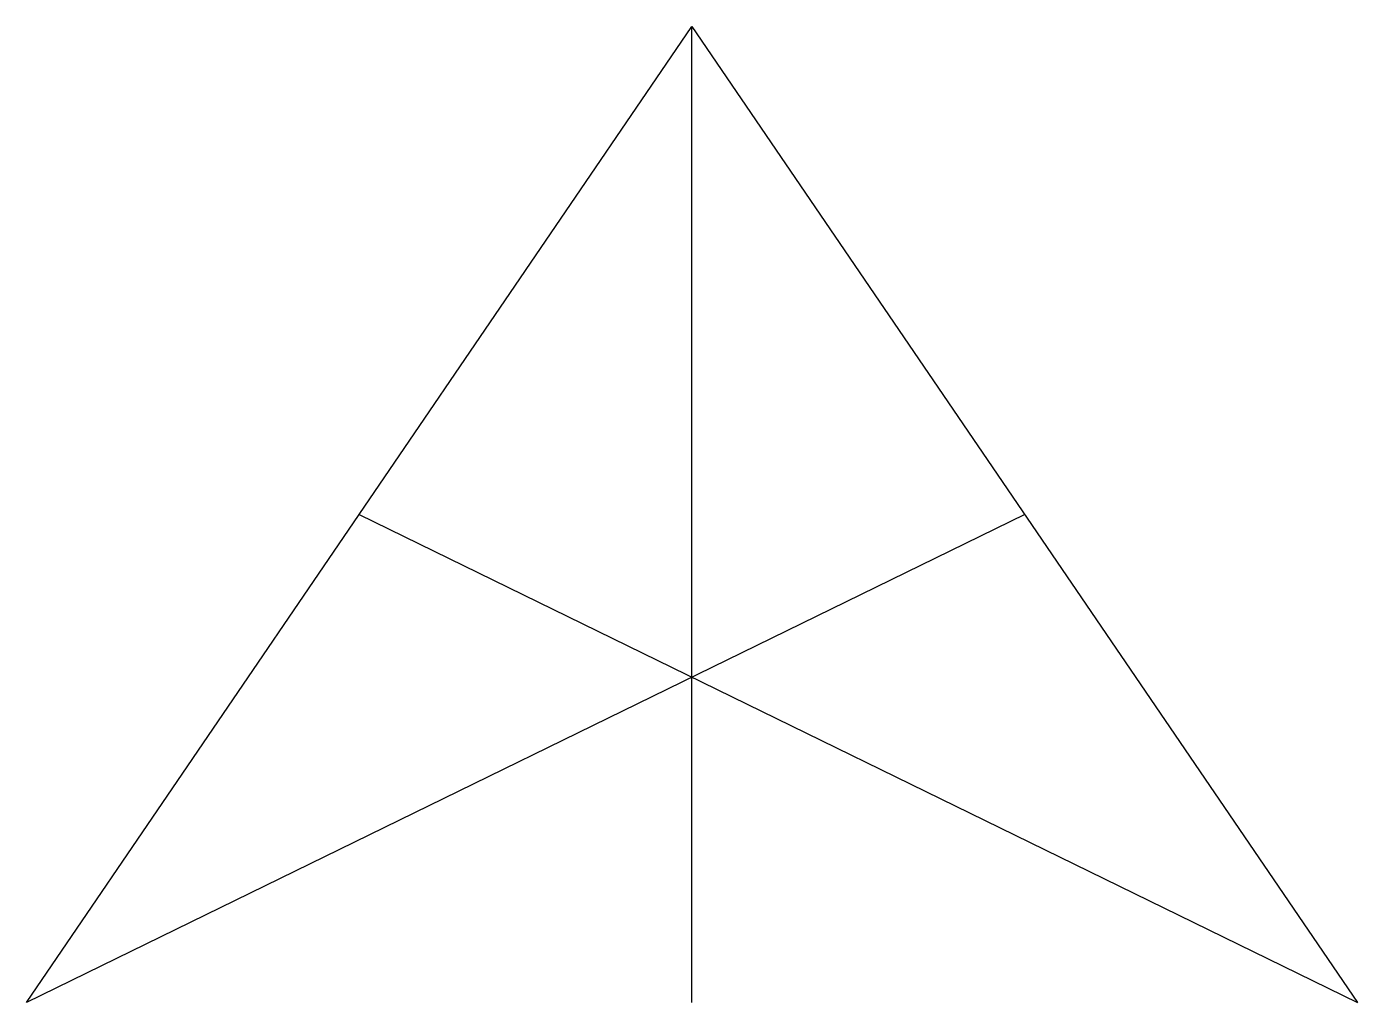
# Model space of a CAD drawing. Extents: x 109.3 to 112.3, y 117.59 to 119.79.
import ezdxf

# ---------------------------------------------------------------- set-up
doc = ezdxf.new("R2010")
doc.units = 0
doc.header["$MEASUREMENT"] = 0
doc.layers.get('0').update_dxf_attribs({"linetype": 'CONTINUOUS'})

msp = doc.modelspace()

# ---------------------------------------------------------------- linework, layer by layer
for p, q in [((109.302, 117.5911), (110.802, 119.7911)), ((110.802, 119.7911), (112.302, 117.5911)), ((110.802, 117.5911), (110.802, 119.7911)), ((111.552, 118.6911), (109.302, 117.5911)), ((110.052, 118.6911), (112.302, 117.5911))]:
    msp.add_line(p, q)

doc.saveas('drawing.dxf')
